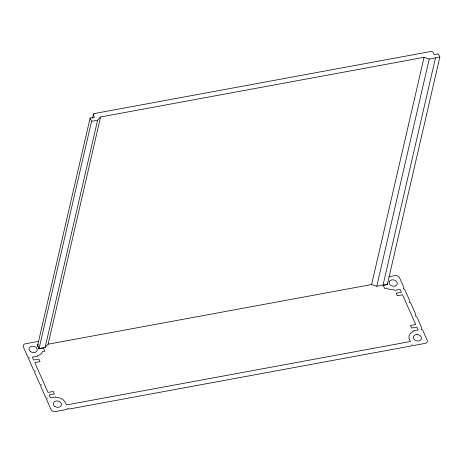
<?xml version="1.0" encoding="UTF-8"?>
<svg xmlns="http://www.w3.org/2000/svg" width="463" height="463" viewBox="0 0 463 463"><rect width="100%" height="100%" fill="white"/><g stroke="black" fill="none" stroke-linecap="round" stroke-linejoin="round"><path stroke-width="0.69" d="M93.289 114.65L94.452 117.278L90.106 118.082L37.648 345.288L39.077 348.506L45.137 347.389L48.123 344.183L100.575 116.971L424.067 57.325L429.23 59.032L439.85 57.071L438.426 53.853L434.068 54.651L432.911 52.03L431.539 51.364L93.96 113.614L93.289 114.65L92.478 118.169M39.077 348.506L91.529 121.3L90.106 118.082M93.636 115.021L93.96 113.614M45.137 347.389L97.589 120.183L100.575 116.971M48.123 344.183L371.61 284.537L424.067 57.325M371.61 284.537L376.772 286.238L429.23 59.032M383.04 285.086L435.498 57.875M439.85 57.071L387.392 284.282L376.772 286.238M91.529 121.3L97.589 120.183M38.608 341.353L25.349 343.801A3.368 2.558 13 0 0 23.341 346.92L27.844 357.083L29.262 357.737L28.59 358.779L33.84 370.637L35.263 371.297L34.592 372.333L39.841 384.197L41.259 384.851L40.588 385.887L45.837 397.752L47.261 398.406L46.589 399.442L51.086 409.61A3.368 2.558 13 0 0 55.346 411.572L67.216 409.385L67.887 408.343L69.305 409.003L411.225 345.954L411.896 344.912L413.314 345.566L425.19 343.378A3.368 2.558 13 0 0 427.199 340.259L422.702 330.09L421.278 329.436L421.949 328.394L416.7 316.536L415.282 315.882L415.948 314.84L410.698 302.981L409.28 302.327L409.952 301.286L404.703 289.427L403.279 288.773L403.95 287.731L399.453 277.569A3.368 2.558 13 0 0 395.194 275.601L388.908 276.758M38.487 344.767L37.185 345.01L38.909 348.905L43.464 348.066L44.853 351.197L42.388 351.654L42.336 351.996A7.391 5.62 13 0 1 39.014 355.179L37.347 355.584L37.619 356.197L32.393 357.164L33.672 360.04L38.892 359.08L40.021 361.62L34.794 362.581L47.996 392.404L53.222 391.443L54.345 393.984L49.119 394.945L50.398 397.827L55.618 396.86L55.907 397.52L56.665 397.462A8.635 6.569 13 0 1 65.41 402.66L66.423 404.946L410.426 341.515C407.724 338.169 408.777 332.7 413.199 331.612L412.886 330.912L418.112 329.945L416.839 327.069L411.613 328.03L410.49 325.489L415.71 324.522L402.544 294.775L397.329 295.735L396.206 293.195L401.421 292.228L400.142 289.352L394.927 290.313C393.214 288.953 389.07 290.567 387.149 288.079L384.684 288.536L383.295 285.405L387.861 284.56L387.282 283.263M389.522 281.215L389.157 281.967A4.15 3.154 13 0 0 394.407 286.192L395.379 285.931A4.15 3.154 13 0 0 395.94 280.937A4.15 3.154 13 0 0 389.522 281.215M416.885 334.546L415.849 334.656A4.15 3.154 13 0 0 414.865 340.039L415.791 340.548A4.15 3.154 13 0 0 421.457 338.58A4.15 3.154 13 0 0 416.885 334.546M30.494 351.602A4.15 3.154 13 0 0 37.19 350.369A4.15 3.154 13 0 0 31.762 346.283A4.15 3.154 13 0 0 30.494 351.602M54.599 406.236A4.15 3.154 13 0 0 61.382 405.212A4.15 3.154 13 0 0 56.133 400.987A4.15 3.154 13 0 0 54.599 406.236"/></g></svg>
